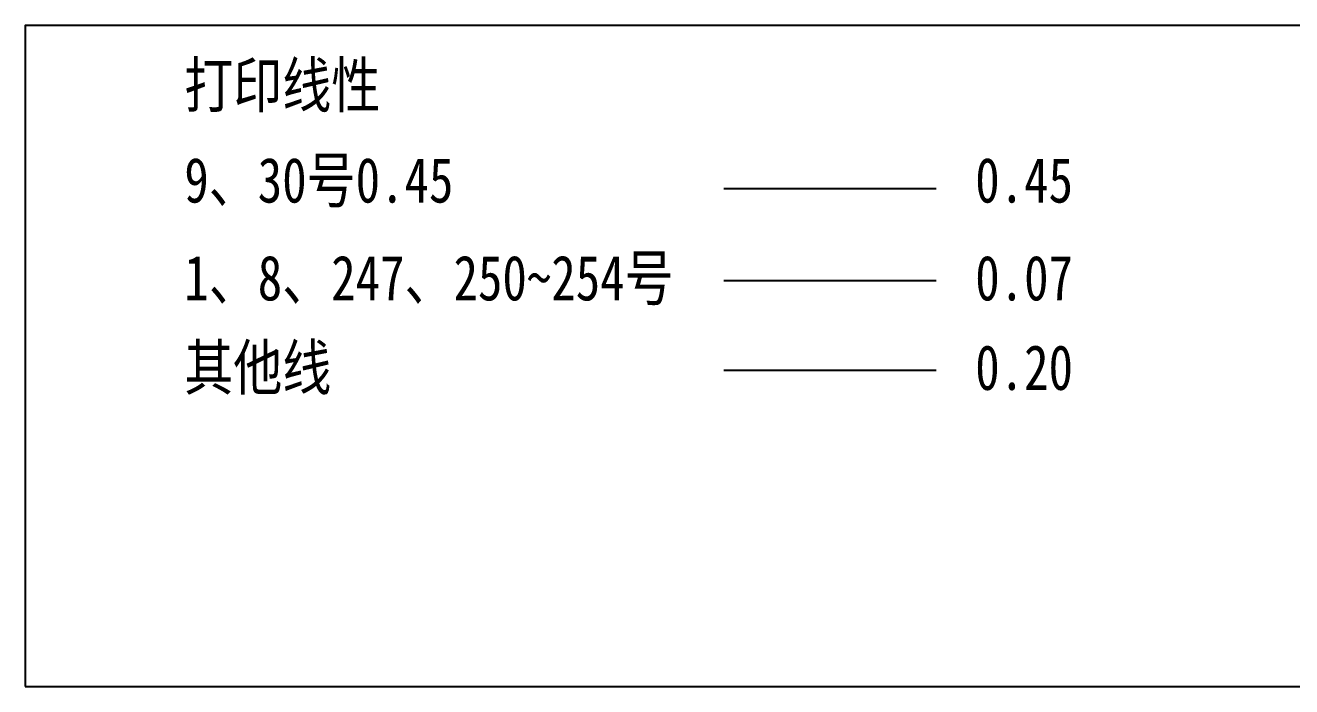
# Model space of a CAD drawing. Extents: x -737978 to 768813, y -372247 to 1140308.
# Drawn here: x -737978 to -602854, y 107620 to 178163 of the extents above; entities that cross this region are included whole.
import ezdxf

# ---------------------------------------------------------------- set-up
doc = ezdxf.new("R2010")
doc.units = 0
doc.header["$LTSCALE"] = 1000
doc.header["$MEASUREMENT"] = 0
doc.layers.add('PUB_TITLE', color=4, linetype='CONTINUOUS')
doc.styles.add('-宋体', font='SimSun.ttf', dxfattribs={"width": 0.8})

msp = doc.modelspace()

# ---------------------------------------------------------------- linework, layer by layer
at = {"layer": 'PUB_TITLE'}
msp.add_lwpolyline([(-737978.3, 107619.6), (-508985.2, 107619.6), (-508985.2, 178163.5), (-737978.3, 178163.5)], close=True, dxfattribs=at)
for points in [[(-663456.5, 160763), (-640796, 160763)], [(-663456.5, 150940.7), (-640796, 150940.7)], [(-663456.5, 141391.2), (-640796, 141391.2)]]:
    msp.add_lwpolyline(points, dxfattribs=at)

# ---------------------------------------------------------------- texts
at = {"layer": 'PUB_TITLE', "style": '-宋体', "width": 0.8}
for s, p in [('打印线性', (-721015.1, 169399.9)), ('9、30号0.45', (-721015.1, 159258)), ('0.45', (-636619.4, 159258)), ('1、8、247、250~254号', (-721015.1, 148821.7)), ('0.07', (-636619.4, 148821.7)), ('其他线', (-721015.1, 139272.2)), ('0.20', (-636619.4, 139272.2))]:
    msp.add_text(s, height=4792.32, dxfattribs=at).set_placement(p)

doc.saveas('drawing.dxf')
